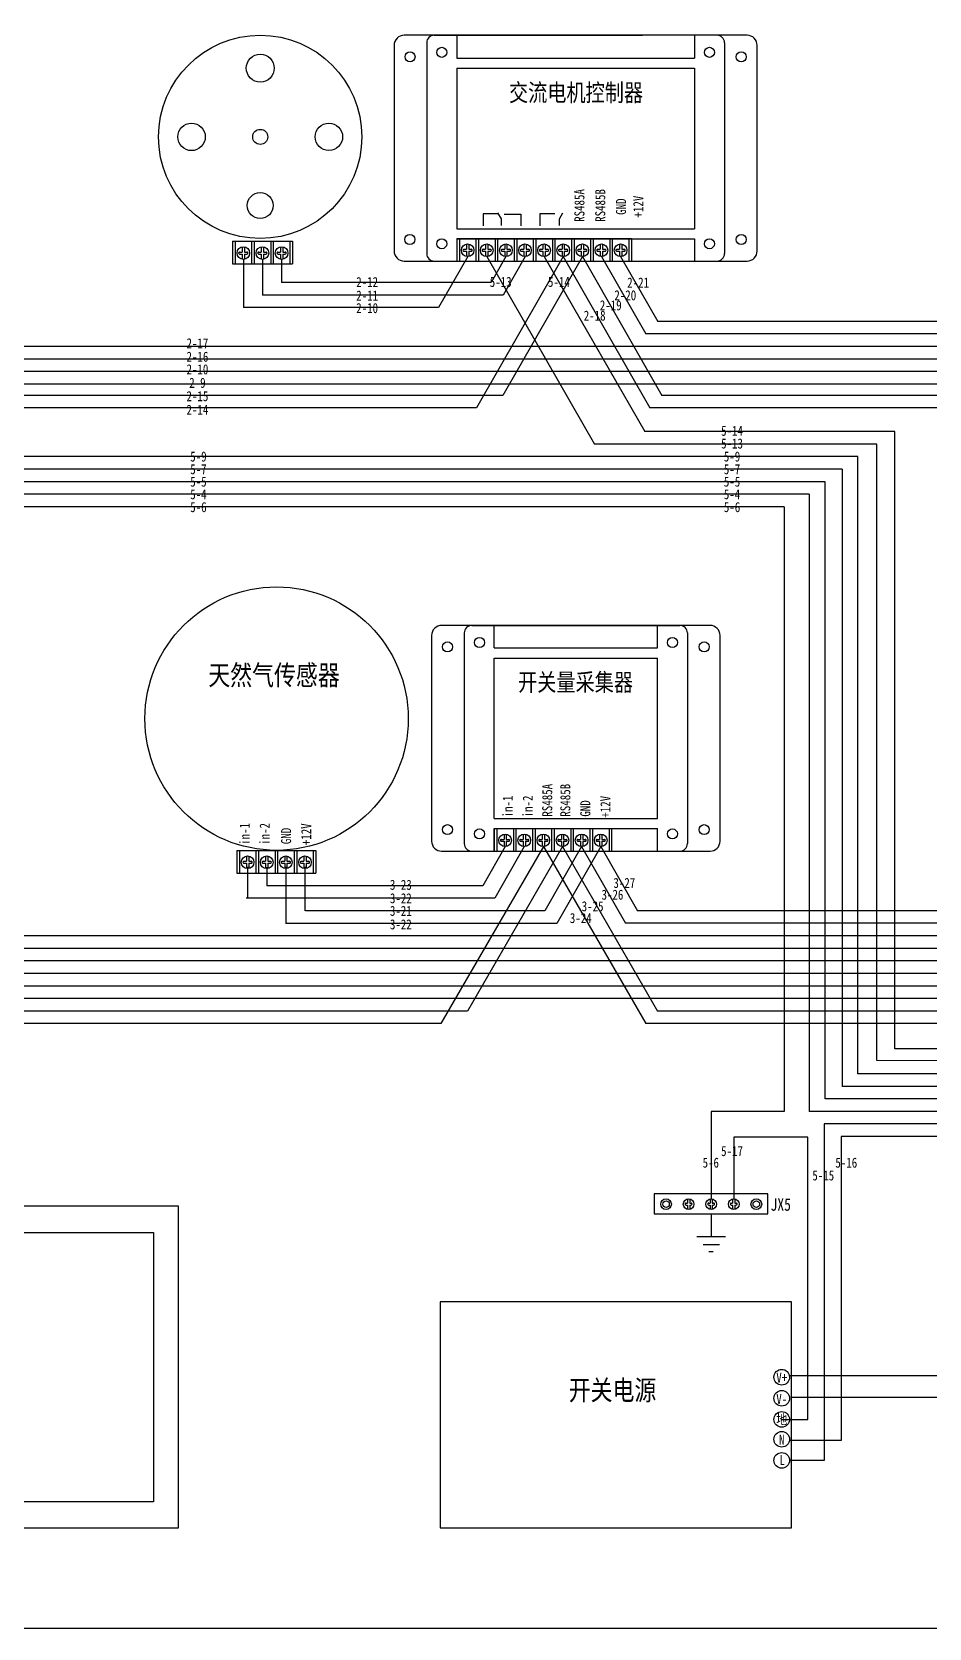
# Model space of a CAD drawing. Extents: x 1266371 to 2543862, y 307832 to 617203.
# Drawn here: x 1272489 to 1272847, y 308114 to 308750 of the extents above; entities that cross this region are included whole.
import ezdxf
from ezdxf.enums import TextEntityAlignment as Align

# ---------------------------------------------------------------- set-up
doc = ezdxf.new("R2010")
doc.units = 0
doc.header["$LTSCALE"] = 1000
doc.header["$MEASUREMENT"] = 0
doc.layers.get('0').update_dxf_attribs({"linetype": 'CONTINUOUS'})
doc.styles.add('-宋体', font='', dxfattribs={"width": 0.8})
doc.styles.get('-宋体').set_extended_font_data('SimSun')

msp = doc.modelspace()

# ---------------------------------------------------------------- linework, layer by layer
for p, q in [((1272646.43, 308746.11), (1272646.43, 308693.63)), ((1272649.43, 308749.11), (1272732.43, 308749.11)), ((1272658.43, 308749.11), (1272658.43, 308739.96)), ((1272753.14, 308749.12), (1272753.14, 308739.96)), ((1272765.14, 308746.11), (1272765.14, 308687.1)), ((1272658.43, 308739.96), (1272753.14, 308739.96)), ((1272658.43, 308735.96), (1272658.43, 308671.96)), ((1272658.43, 308735.96), (1272753.14, 308735.96)), ((1272753.14, 308735.96), (1272753.14, 308671.96)), ((1272646.43, 308721.13), (1272646.43, 308662.11)), ((1272765.14, 308720.71), (1272765.14, 308662.11)), ((1272674.82, 308677.88), (1272668.96, 308677.88)), ((1272668.96, 308677.88), (1272668.96, 308673.2)), ((1272676.29, 308675.96), (1272674.77, 308678.34)), ((1272676.29, 308673.24), (1272676.29, 308675.96)), ((1272677.35, 308677.84), (1272683.94, 308677.84)), ((1272683.94, 308677.84), (1272683.94, 308673.2)), ((1272697.44, 308677.88), (1272691.58, 308677.88)), ((1272691.58, 308677.88), (1272691.58, 308673.2)), ((1272699.29, 308675.96), (1272700.74, 308678.34)), ((1272699.29, 308673.24), (1272699.29, 308675.96)), ((1272658.43, 308671.96), (1272753.14, 308671.96)), ((1272569.01, 308666.98), (1272592.87, 308666.98)), ((1272569.01, 308666.98), (1272569.01, 308657.98)), ((1272570.01, 308666.98), (1272570.01, 308657.98)), ((1272572.87, 308664.77), (1272572.87, 308662.69)), ((1272573.77, 308664.77), (1272573.77, 308662.69)), ((1272576.63, 308666.98), (1272576.63, 308657.98)), ((1272577.63, 308666.98), (1272577.63, 308657.98)), ((1272580.49, 308664.77), (1272580.49, 308662.69)), ((1272581.39, 308664.77), (1272581.39, 308662.69)), ((1272584.25, 308666.98), (1272584.25, 308657.98)), ((1272585.25, 308666.98), (1272585.25, 308657.98)), ((1272588.11, 308664.77), (1272588.11, 308662.69)), ((1272589.01, 308664.77), (1272589.01, 308662.69)), ((1272591.87, 308666.98), (1272591.87, 308657.98)), ((1272592.87, 308666.98), (1272592.87, 308657.98)), ((1272658.43, 308668.09), (1272658.43, 308659.24)), ((1272658.43, 308668.09), (1272728.01, 308668.09)), ((1272658.43, 308668.09), (1272658.43, 308659.09)), ((1272658.43, 308667.96), (1272753.14, 308667.96)), ((1272659.43, 308668.09), (1272659.43, 308659.09)), ((1272661.27, 308663.81), (1272662.29, 308663.81)), ((1272661.27, 308663.03), (1272662.29, 308663.03)), ((1272662.29, 308665.88), (1272662.29, 308663.81)), ((1272662.29, 308663.03), (1272662.29, 308660.94)), ((1272663.18, 308665.88), (1272663.18, 308663.81)), ((1272663.18, 308663.81), (1272664.2, 308663.81)), ((1272663.18, 308663.03), (1272663.18, 308660.93)), ((1272663.18, 308663.03), (1272664.21, 308663.03)), ((1272666.05, 308668.09), (1272666.05, 308659.09)), ((1272667.05, 308668.09), (1272667.05, 308659.09)), ((1272668.89, 308663.81), (1272669.91, 308663.81)), ((1272668.89, 308663.03), (1272669.91, 308663.03)), ((1272669.91, 308665.88), (1272669.91, 308663.81)), ((1272669.91, 308663.03), (1272669.91, 308660.94)), ((1272670.8, 308665.88), (1272670.8, 308663.81)), ((1272670.8, 308663.81), (1272671.82, 308663.81)), ((1272670.8, 308663.03), (1272670.8, 308660.93)), ((1272670.8, 308663.03), (1272671.83, 308663.03)), ((1272673.67, 308668.09), (1272673.67, 308659.09)), ((1272674.67, 308668.09), (1272674.67, 308659.09)), ((1272676.51, 308663.81), (1272677.53, 308663.81)), ((1272676.51, 308663.03), (1272677.53, 308663.03)), ((1272677.53, 308665.88), (1272677.53, 308663.81)), ((1272677.53, 308663.03), (1272677.53, 308660.94)), ((1272678.42, 308665.88), (1272678.42, 308663.81)), ((1272678.42, 308663.81), (1272679.44, 308663.81)), ((1272678.42, 308663.03), (1272678.42, 308660.93)), ((1272678.42, 308663.03), (1272679.45, 308663.03)), ((1272681.29, 308668.09), (1272681.29, 308659.09)), ((1272682.29, 308668.09), (1272682.29, 308659.09)), ((1272684.13, 308663.81), (1272685.15, 308663.81)), ((1272684.13, 308663.03), (1272685.15, 308663.03)), ((1272685.15, 308665.88), (1272685.15, 308663.81)), ((1272685.15, 308663.03), (1272685.15, 308660.94)), ((1272686.04, 308665.88), (1272686.04, 308663.81)), ((1272686.04, 308663.81), (1272687.06, 308663.81)), ((1272686.04, 308663.03), (1272686.04, 308660.93)), ((1272686.04, 308663.03), (1272687.07, 308663.03)), ((1272688.91, 308668.09), (1272688.91, 308659.09)), ((1272689.91, 308668.09), (1272689.91, 308659.09)), ((1272691.75, 308663.81), (1272692.77, 308663.81)), ((1272691.75, 308663.03), (1272692.77, 308663.03)), ((1272692.77, 308665.88), (1272692.77, 308663.81)), ((1272692.77, 308663.03), (1272692.77, 308660.94)), ((1272693.66, 308665.88), (1272693.66, 308663.81)), ((1272693.66, 308663.81), (1272694.68, 308663.81)), ((1272693.66, 308663.03), (1272693.66, 308660.93)), ((1272693.66, 308663.03), (1272694.69, 308663.03)), ((1272696.53, 308668.09), (1272696.53, 308659.09)), ((1272697.53, 308668.09), (1272697.53, 308659.09)), ((1272699.37, 308663.81), (1272700.39, 308663.81)), ((1272699.37, 308663.03), (1272700.39, 308663.03)), ((1272700.39, 308665.88), (1272700.39, 308663.81)), ((1272700.39, 308663.03), (1272700.39, 308660.94)), ((1272701.28, 308665.88), (1272701.28, 308663.81)), ((1272701.28, 308663.81), (1272702.3, 308663.81)), ((1272701.28, 308663.03), (1272701.28, 308660.93)), ((1272701.28, 308663.03), (1272702.31, 308663.03)), ((1272704.15, 308668.09), (1272704.15, 308659.09)), ((1272705.15, 308668.09), (1272705.15, 308659.09)), ((1272706.99, 308663.81), (1272708.01, 308663.81)), ((1272706.99, 308663.03), (1272708.01, 308663.03)), ((1272708.01, 308665.88), (1272708.01, 308663.81)), ((1272708.01, 308663.03), (1272708.01, 308660.94)), ((1272708.9, 308665.88), (1272708.9, 308663.81)), ((1272708.9, 308663.81), (1272709.92, 308663.81)), ((1272708.9, 308663.03), (1272708.9, 308660.93)), ((1272708.9, 308663.03), (1272709.93, 308663.03)), ((1272711.77, 308668.09), (1272711.77, 308659.09)), ((1272712.77, 308668.09), (1272712.77, 308659.09)), ((1272714.61, 308663.81), (1272715.63, 308663.81)), ((1272714.61, 308663.03), (1272715.63, 308663.03)), ((1272715.63, 308665.88), (1272715.63, 308663.81)), ((1272715.63, 308663.03), (1272715.63, 308660.94)), ((1272716.52, 308665.88), (1272716.52, 308663.81)), ((1272716.52, 308663.81), (1272717.54, 308663.81)), ((1272716.52, 308663.03), (1272716.52, 308660.93)), ((1272716.52, 308663.03), (1272717.55, 308663.03)), ((1272719.39, 308668.09), (1272719.39, 308659.09)), ((1272720.39, 308668.09), (1272720.39, 308659.09)), ((1272722.23, 308663.81), (1272723.25, 308663.81)), ((1272722.23, 308663.03), (1272723.25, 308663.03)), ((1272723.25, 308665.88), (1272723.25, 308663.81)), ((1272723.25, 308663.03), (1272723.25, 308660.94)), ((1272724.14, 308665.88), (1272724.14, 308663.81)), ((1272724.14, 308663.81), (1272725.16, 308663.81)), ((1272724.14, 308663.03), (1272724.14, 308660.93)), ((1272724.14, 308663.03), (1272725.17, 308663.03)), ((1272727.01, 308668.09), (1272727.01, 308659.09)), ((1272728.01, 308668.09), (1272728.01, 308659.09)), ((1272753.14, 308667.96), (1272753.14, 308659.11)), ((1272569.01, 308657.98), (1272592.87, 308657.98)), ((1272571.85, 308662.69), (1272572.87, 308662.69)), ((1272571.85, 308661.92), (1272572.87, 308661.92)), ((1272572.87, 308661.92), (1272572.87, 308659.82)), ((1272573.37, 308659.78), (1272573.37, 308640.54)), ((1272573.77, 308662.69), (1272574.78, 308662.69)), ((1272573.77, 308661.92), (1272573.77, 308659.82)), ((1272573.77, 308661.92), (1272574.8, 308661.92)), ((1272579.47, 308662.69), (1272580.49, 308662.69)), ((1272579.47, 308661.92), (1272580.49, 308661.92)), ((1272580.49, 308661.92), (1272580.49, 308659.82)), ((1272580.97, 308659.78), (1272580.97, 308645.54)), ((1272581.39, 308662.69), (1272582.4, 308662.69)), ((1272581.39, 308661.92), (1272581.39, 308659.82)), ((1272581.39, 308661.92), (1272582.42, 308661.92)), ((1272587.09, 308662.69), (1272588.11, 308662.69)), ((1272587.09, 308661.92), (1272588.11, 308661.92)), ((1272588.11, 308661.92), (1272588.11, 308659.82)), ((1272588.55, 308659.78), (1272588.55, 308650.54)), ((1272589.01, 308662.69), (1272590.02, 308662.69)), ((1272589.01, 308661.92), (1272589.01, 308659.82)), ((1272589.01, 308661.92), (1272590.04, 308661.92)), ((1272662.77, 308660.89), (1272651.12, 308640.54)), ((1272658.43, 308659.09), (1272728.01, 308659.09)), ((1272670.37, 308660.89), (1272713.35, 308586.15)), ((1272678.01, 308660.89), (1272672.08, 308650.54)), ((1272685.63, 308660.89), (1272676.85, 308645.54)), ((1272693.24, 308660.89), (1272733.35, 308591.15)), ((1272672.08, 308650.54), (1272588.55, 308650.54)), ((1272676.85, 308645.54), (1272580.97, 308645.54)), ((1272651.12, 308640.54), (1272573.37, 308640.54)), ((1272833.07, 308591.15), (1272733.35, 308591.15)), ((1272833.07, 308345.08), (1272833.07, 308591.15)), ((1272818.31, 308581.15), (1272275.02, 308581.15)), ((1272825.79, 308586.15), (1272713.35, 308586.15)), ((1272818.31, 308335.08), (1272818.31, 308581.15)), ((1272825.79, 308340.38), (1272825.79, 308586.15)), ((1272811.99, 308576.15), (1272190.18, 308576.15)), ((1272811.99, 308576.15), (1272811.99, 308330.08)), ((1272805.23, 308571.15), (1271862.12, 308571.15)), ((1272805.23, 308325.08), (1272805.23, 308571.15)), ((1272798.94, 308566.15), (1271854.47, 308566.15)), ((1272788.94, 308561.15), (1272182.58, 308561.15)), ((1272788.94, 308561.15), (1272788.94, 308320.08)), ((1272798.94, 308566.15), (1272798.94, 308320.08)), ((1272661.37, 308510.84), (1272661.37, 308458.36)), ((1272664.37, 308513.84), (1272747.37, 308513.84)), ((1272673.37, 308504.84), (1272673.37, 308513.83)), ((1272738.37, 308504.84), (1272738.37, 308513.84)), ((1272750.37, 308510.84), (1272750.37, 308451.83)), ((1272673.37, 308504.84), (1272738.37, 308504.84)), ((1272673.37, 308436.84), (1272673.37, 308500.84)), ((1272673.37, 308500.84), (1272738.37, 308500.84)), ((1272738.37, 308436.84), (1272738.37, 308500.84)), ((1272661.37, 308485.86), (1272661.37, 308426.84)), ((1272750.37, 308485.44), (1272750.37, 308426.84)), ((1272673.37, 308436.84), (1272738.37, 308436.84)), ((1272673.37, 308423.83), (1272673.37, 308432.84)), ((1272673.37, 308432.84), (1272738.37, 308432.84)), ((1272673.37, 308432.84), (1272720.09, 308432.84)), ((1272673.37, 308432.84), (1272673.37, 308423.84)), ((1272673.37, 308432.84), (1272720.09, 308432.84)), ((1272673.37, 308432.84), (1272673.37, 308423.84)), ((1272674.37, 308432.84), (1272674.37, 308423.84)), ((1272674.37, 308432.84), (1272674.37, 308423.84)), ((1272676.21, 308428.55), (1272677.23, 308428.55)), ((1272676.21, 308428.55), (1272677.23, 308428.55)), ((1272676.21, 308427.78), (1272677.23, 308427.78)), ((1272676.21, 308427.78), (1272677.23, 308427.78)), ((1272677.23, 308430.63), (1272677.23, 308428.55)), ((1272677.23, 308430.63), (1272677.23, 308428.55)), ((1272677.23, 308427.78), (1272677.23, 308425.68)), ((1272677.23, 308427.78), (1272677.23, 308425.68)), ((1272678.13, 308430.63), (1272678.13, 308428.55)), ((1272678.13, 308430.63), (1272678.13, 308428.55)), ((1272678.13, 308428.55), (1272679.14, 308428.55)), ((1272678.13, 308428.55), (1272679.14, 308428.55)), ((1272678.13, 308427.78), (1272678.13, 308425.68)), ((1272678.13, 308427.78), (1272679.16, 308427.78)), ((1272678.13, 308427.78), (1272678.13, 308425.68)), ((1272678.13, 308427.78), (1272679.16, 308427.78)), ((1272680.99, 308432.84), (1272680.99, 308423.84)), ((1272680.99, 308432.84), (1272680.99, 308423.84)), ((1272681.99, 308432.84), (1272681.99, 308423.84)), ((1272681.99, 308432.84), (1272681.99, 308423.84)), ((1272683.83, 308428.55), (1272684.85, 308428.55)), ((1272683.83, 308428.55), (1272684.85, 308428.55)), ((1272683.83, 308427.78), (1272684.85, 308427.78)), ((1272683.83, 308427.78), (1272684.85, 308427.78)), ((1272684.85, 308430.63), (1272684.85, 308428.55)), ((1272684.85, 308430.63), (1272684.85, 308428.55)), ((1272684.85, 308427.78), (1272684.85, 308425.68)), ((1272684.85, 308427.78), (1272684.85, 308425.68)), ((1272685.75, 308430.63), (1272685.75, 308428.55)), ((1272685.75, 308430.63), (1272685.75, 308428.55)), ((1272685.75, 308428.55), (1272686.76, 308428.55)), ((1272685.75, 308428.55), (1272686.76, 308428.55)), ((1272685.75, 308427.78), (1272685.75, 308425.68)), ((1272685.75, 308427.78), (1272686.78, 308427.78)), ((1272685.75, 308427.78), (1272685.75, 308425.68)), ((1272685.75, 308427.78), (1272686.78, 308427.78)), ((1272688.61, 308432.84), (1272688.61, 308423.84)), ((1272688.61, 308432.84), (1272688.61, 308423.84)), ((1272689.61, 308432.84), (1272689.61, 308423.84)), ((1272689.61, 308432.84), (1272689.61, 308423.84)), ((1272691.45, 308428.55), (1272692.47, 308428.55)), ((1272691.45, 308428.55), (1272692.47, 308428.55)), ((1272691.45, 308427.78), (1272692.47, 308427.78)), ((1272691.45, 308427.78), (1272692.47, 308427.78)), ((1272692.47, 308430.63), (1272692.47, 308428.55)), ((1272692.47, 308430.63), (1272692.47, 308428.55)), ((1272692.47, 308427.78), (1272692.47, 308425.68)), ((1272692.47, 308427.78), (1272692.47, 308425.68)), ((1272693.37, 308430.63), (1272693.37, 308428.55)), ((1272693.37, 308430.63), (1272693.37, 308428.55)), ((1272693.37, 308428.55), (1272694.38, 308428.55)), ((1272693.37, 308428.55), (1272694.38, 308428.55)), ((1272693.37, 308427.78), (1272693.37, 308425.68)), ((1272693.37, 308427.78), (1272694.4, 308427.78)), ((1272693.37, 308427.78), (1272693.37, 308425.68)), ((1272693.37, 308427.78), (1272694.4, 308427.78)), ((1272696.23, 308432.84), (1272696.23, 308423.84)), ((1272696.23, 308432.84), (1272696.23, 308423.84)), ((1272697.23, 308432.84), (1272697.23, 308423.84)), ((1272697.23, 308432.84), (1272697.23, 308423.84)), ((1272699.07, 308428.55), (1272700.09, 308428.55)), ((1272699.07, 308428.55), (1272700.09, 308428.55)), ((1272699.07, 308427.78), (1272700.09, 308427.78)), ((1272699.07, 308427.78), (1272700.09, 308427.78)), ((1272700.09, 308430.63), (1272700.09, 308428.55)), ((1272700.09, 308430.63), (1272700.09, 308428.55)), ((1272700.09, 308427.78), (1272700.09, 308425.68)), ((1272700.09, 308427.78), (1272700.09, 308425.68)), ((1272700.99, 308430.63), (1272700.99, 308428.55)), ((1272700.99, 308430.63), (1272700.99, 308428.55)), ((1272700.99, 308428.55), (1272702, 308428.55)), ((1272700.99, 308428.55), (1272702, 308428.55)), ((1272700.99, 308427.78), (1272700.99, 308425.68)), ((1272700.99, 308427.78), (1272702.02, 308427.78)), ((1272700.99, 308427.78), (1272700.99, 308425.68)), ((1272700.99, 308427.78), (1272702.02, 308427.78)), ((1272703.85, 308432.84), (1272703.85, 308423.84)), ((1272703.85, 308432.84), (1272703.85, 308423.84)), ((1272704.85, 308432.84), (1272704.85, 308423.84)), ((1272704.85, 308432.84), (1272704.85, 308423.84)), ((1272706.69, 308428.55), (1272707.71, 308428.55)), ((1272706.69, 308428.55), (1272707.71, 308428.55)), ((1272706.69, 308427.78), (1272707.71, 308427.78)), ((1272706.69, 308427.78), (1272707.71, 308427.78)), ((1272707.71, 308430.63), (1272707.71, 308428.55)), ((1272707.71, 308430.63), (1272707.71, 308428.55)), ((1272707.71, 308427.78), (1272707.71, 308425.68)), ((1272707.71, 308427.78), (1272707.71, 308425.68)), ((1272708.61, 308430.63), (1272708.61, 308428.55)), ((1272708.61, 308430.63), (1272708.61, 308428.55)), ((1272708.61, 308428.55), (1272709.62, 308428.55)), ((1272708.61, 308428.55), (1272709.62, 308428.55)), ((1272708.61, 308427.78), (1272708.61, 308425.68)), ((1272708.61, 308427.78), (1272709.64, 308427.78)), ((1272708.61, 308427.78), (1272708.61, 308425.68)), ((1272708.61, 308427.78), (1272709.64, 308427.78)), ((1272711.47, 308432.84), (1272711.47, 308423.84)), ((1272711.47, 308432.84), (1272711.47, 308423.84)), ((1272712.47, 308432.84), (1272712.47, 308423.84)), ((1272712.47, 308432.84), (1272712.47, 308423.84)), ((1272714.31, 308428.55), (1272715.33, 308428.55)), ((1272714.31, 308428.55), (1272715.33, 308428.55)), ((1272714.31, 308427.78), (1272715.33, 308427.78)), ((1272714.31, 308427.78), (1272715.33, 308427.78)), ((1272715.33, 308430.63), (1272715.33, 308428.55)), ((1272715.33, 308430.63), (1272715.33, 308428.55)), ((1272715.33, 308427.78), (1272715.33, 308425.68)), ((1272715.33, 308427.78), (1272715.33, 308425.68)), ((1272716.23, 308430.63), (1272716.23, 308428.55)), ((1272716.23, 308430.63), (1272716.23, 308428.55)), ((1272716.23, 308428.55), (1272717.24, 308428.55)), ((1272716.23, 308428.55), (1272717.24, 308428.55)), ((1272716.23, 308427.78), (1272716.23, 308425.68)), ((1272716.23, 308427.78), (1272717.26, 308427.78)), ((1272716.23, 308427.78), (1272716.23, 308425.68)), ((1272716.23, 308427.78), (1272717.26, 308427.78)), ((1272719.09, 308432.84), (1272719.09, 308423.84)), ((1272719.09, 308432.84), (1272719.09, 308423.84)), ((1272720.09, 308432.84), (1272720.09, 308423.84)), ((1272720.09, 308432.84), (1272720.09, 308423.84)), ((1272738.37, 308423.83), (1272738.37, 308432.84)), ((1272570.73, 308424.1), (1272602.21, 308424.1)), ((1272570.73, 308424.1), (1272570.73, 308415.1)), ((1272571.73, 308424.1), (1272571.73, 308415.1)), ((1272574.58, 308421.89), (1272574.58, 308419.81)), ((1272575.48, 308421.89), (1272575.48, 308419.81)), ((1272578.35, 308424.1), (1272578.35, 308415.1)), ((1272579.35, 308424.1), (1272579.35, 308415.1)), ((1272582.2, 308421.89), (1272582.2, 308419.81)), ((1272583.1, 308421.89), (1272583.1, 308419.81)), ((1272585.97, 308424.1), (1272585.97, 308415.1)), ((1272586.97, 308424.1), (1272586.97, 308415.1)), ((1272589.82, 308421.89), (1272589.82, 308419.81)), ((1272590.72, 308421.89), (1272590.72, 308419.81)), ((1272593.59, 308424.1), (1272593.59, 308415.1)), ((1272594.59, 308424.1), (1272594.59, 308415.1)), ((1272597.44, 308421.89), (1272597.44, 308419.81)), ((1272598.34, 308421.89), (1272598.34, 308419.81)), ((1272601.21, 308424.1), (1272601.21, 308415.1)), ((1272602.21, 308424.1), (1272602.21, 308415.1)), ((1272664.37, 308423.84), (1272747.37, 308423.84)), ((1272673.37, 308423.84), (1272720.09, 308423.84)), ((1272673.37, 308423.84), (1272720.09, 308423.84)), ((1272570.73, 308415.1), (1272602.21, 308415.1)), ((1272573.56, 308419.81), (1272574.58, 308419.81)), ((1272573.56, 308419.04), (1272574.58, 308419.04)), ((1272574.58, 308419.04), (1272574.58, 308416.94)), ((1272575.48, 308419.81), (1272576.49, 308419.81)), ((1272575.48, 308419.04), (1272575.48, 308416.94)), ((1272575.48, 308419.04), (1272576.51, 308419.04)), ((1272581.18, 308419.81), (1272582.2, 308419.81)), ((1272581.18, 308419.04), (1272582.2, 308419.04)), ((1272582.2, 308419.04), (1272582.2, 308416.94)), ((1272583.1, 308419.81), (1272584.11, 308419.81)), ((1272583.1, 308419.04), (1272583.1, 308416.94)), ((1272583.1, 308419.04), (1272584.13, 308419.04)), ((1272588.8, 308419.81), (1272589.82, 308419.81)), ((1272588.8, 308419.04), (1272589.82, 308419.04)), ((1272589.82, 308419.04), (1272589.82, 308416.94)), ((1272590.72, 308419.81), (1272591.73, 308419.81)), ((1272590.72, 308419.04), (1272590.72, 308416.94)), ((1272590.72, 308419.04), (1272591.75, 308419.04)), ((1272596.42, 308419.81), (1272597.44, 308419.81)), ((1272596.42, 308419.04), (1272597.44, 308419.04)), ((1272597.44, 308419.04), (1272597.44, 308416.94)), ((1272598.34, 308419.81), (1272599.35, 308419.81)), ((1272598.34, 308419.04), (1272598.34, 308416.94)), ((1272598.34, 308419.04), (1272599.37, 308419.04)), ((1272957.74, 308345.08), (1272833.07, 308345.08)), ((1272948.63, 308340.08), (1272825.79, 308340.38)), ((1272939.21, 308335.08), (1272818.31, 308335.08)), ((1272929.74, 308330.08), (1272811.99, 308330.08)), ((1272788.94, 308320.08), (1272759.85, 308320.08)), ((1272759.85, 308320.08), (1272759.85, 308285.28)), ((1272911.08, 308320.08), (1272798.94, 308320.08)), ((1272920.11, 308325.08), (1272805.23, 308325.08)), ((1272804.92, 308315.08), (1272804.92, 308180.93)), ((1272901.06, 308315.08), (1272804.92, 308315.08)), ((1272798.35, 308309.86), (1272768.83, 308309.86)), ((1272768.83, 308309.86), (1272768.83, 308285.29)), ((1272798.35, 308197.29), (1272798.35, 308309.86)), ((1272811.68, 308310.08), (1272811.68, 308188.87)), ((1272891.68, 308310.08), (1272811.68, 308310.08)), ((1272749.85, 308283.52), (1272750.37, 308283.52)), ((1272749.85, 308282.74), (1272750.37, 308282.74)), ((1272750.37, 308285.21), (1272750.37, 308283.52)), ((1272750.37, 308282.74), (1272750.37, 308281.04)), ((1272751.26, 308285.21), (1272751.26, 308283.52)), ((1272751.26, 308283.52), (1272751.78, 308283.52)), ((1272751.26, 308282.74), (1272751.26, 308281.03)), ((1272751.26, 308282.74), (1272751.79, 308282.74)), ((1272758.85, 308283.52), (1272759.37, 308283.52)), ((1272758.85, 308282.74), (1272759.37, 308282.74)), ((1272759.37, 308285.21), (1272759.37, 308283.52)), ((1272759.37, 308282.74), (1272759.37, 308281.04)), ((1272760.26, 308285.21), (1272760.26, 308283.52)), ((1272760.26, 308283.52), (1272760.78, 308283.52)), ((1272760.26, 308282.74), (1272760.26, 308281.03)), ((1272760.26, 308282.74), (1272760.79, 308282.74)), ((1272767.85, 308283.52), (1272768.37, 308283.52)), ((1272767.85, 308282.74), (1272768.37, 308282.74)), ((1272768.37, 308285.21), (1272768.37, 308283.52)), ((1272768.37, 308282.74), (1272768.37, 308281.04)), ((1272769.26, 308285.21), (1272769.26, 308283.52)), ((1272769.26, 308283.52), (1272769.78, 308283.52)), ((1272769.26, 308282.74), (1272769.26, 308281.03)), ((1272769.26, 308282.74), (1272769.79, 308282.74)), ((1272759.84, 308279.29), (1272759.84, 308270.07)), ((1272765.55, 308270.07), (1272754.15, 308270.07)), ((1272763.08, 308266.95), (1272756.62, 308266.95)), ((1272760.67, 308264.12), (1272758.9, 308264.12)), ((1272790.75, 308214.75), (1273140.09, 308214.75)), ((1272792.09, 308206.19), (1273130.67, 308206.19)), ((1272787.95, 308197.29), (1272798.35, 308197.29)), ((1272811.68, 308188.87), (1272791.08, 308188.87)), ((1272804.92, 308180.93), (1272791.14, 308180.93))]:
    msp.add_line(p, q)
at = {"color": 1}
for p, q in [((1272700.86, 308660.89), (1272666.32, 308600.54)), ((1272708.46, 308660.89), (1272676.77, 308605.54)), ((1272700.86, 308660.89), (1272735.4, 308600.54)), ((1272708.46, 308660.89), (1272740.14, 308605.54)), ((1272716.08, 308660.89), (1272733.74, 308630.04)), ((1272723.7, 308660.89), (1272738.5, 308635.03)), ((1273101.86, 308635.02), (1272738.5, 308635.03)), ((1273082.99, 308625.04), (1272439.69, 308625.04)), ((1273092.39, 308630.04), (1272733.74, 308630.04)), ((1273073.49, 308620.04), (1272434.92, 308620.04)), ((1273063.88, 308615.04), (1272040.01, 308615.04)), ((1273054.49, 308610.04), (1272035.29, 308610.04)), ((1272666.32, 308600.54), (1272430.87, 308600.54)), ((1272676.77, 308605.54), (1272435.62, 308605.54)), ((1272979.7, 308600.54), (1272735.4, 308600.54)), ((1272990.16, 308605.54), (1272740.14, 308605.54)), ((1272692.93, 308425.64), (1272652.11, 308355.07)), ((1272700.55, 308425.64), (1272662.62, 308360.07)), ((1272677.7, 308425.64), (1272668.78, 308410.05)), ((1272685.31, 308425.64), (1272673.52, 308405.06)), ((1272692.94, 308425.64), (1272733.77, 308355.07)), ((1272708.17, 308425.64), (1272693.53, 308400.05)), ((1272715.79, 308425.64), (1272698.28, 308395.06)), ((1272700.54, 308425.64), (1272738.47, 308360.07)), ((1272708.17, 308425.64), (1272725.66, 308395.07)), ((1272715.79, 308425.64), (1272730.43, 308400.07)), ((1272575.03, 308417.56), (1272575.03, 308405.06)), ((1272582.66, 308417.51), (1272582.66, 308410.06)), ((1272590.29, 308417.63), (1272590.29, 308395.06)), ((1272597.89, 308417.6), (1272597.89, 308400.06)), ((1272668.78, 308410.05), (1272582.66, 308410.06)), ((1272673.52, 308405.06), (1272574.51, 308405.06)), ((1272693.53, 308400.05), (1272598.13, 308400.06)), ((1273102.09, 308400.05), (1272730.43, 308400.07)), ((1273082.97, 308390.07), (1272394.23, 308390.07)), ((1272698.28, 308395.06), (1272590.29, 308395.06)), ((1273092.52, 308395.07), (1272725.66, 308395.07)), ((1273073.55, 308385.07), (1272389.47, 308385.07)), ((1273064.03, 308380.07), (1272131.96, 308380.07)), ((1273054.61, 308375.07), (1272127.1, 308375.07)), ((1273035.54, 308365.07), (1272004.2, 308365.07)), ((1273044.96, 308370.07), (1272008.91, 308370.07)), ((1272662.62, 308360.07), (1272396.57, 308360.07)), ((1272983.96, 308360.07), (1272738.47, 308360.07)), ((1272652.11, 308355.07), (1272391.83, 308355.07)), ((1272973.47, 308355.07), (1272733.77, 308355.07))]:
    msp.add_line(p, q, dxfattribs=at)
for points in [[(1271705.16, 308114.1), (1273205.16, 308114.1), (1273205.16, 309034.1), (1271705.16, 309034.1)], [(1272356.08, 308154.1), (1272547.54, 308154.1), (1272547.54, 308282.37), (1272356.08, 308282.37)], [(1272737.13, 308279.31), (1272782.39, 308279.31), (1272782.39, 308287.28), (1272737.13, 308287.28)], [(1272651.84, 308154.12), (1272791.84, 308154.12), (1272791.84, 308244.12), (1272651.84, 308244.12)]]:
    msp.add_lwpolyline(points, close=True)
for points in [[(1272769.66, 308749.11), (1272637.43, 308749.11, 0.414214), (1272633.43, 308745.11), (1272633.43, 308663.11, 0.414214), (1272637.43, 308659.11), (1272762.01, 308659.11)], [(1272759.76, 308659.11), (1272774.14, 308659.11, 0.414214), (1272778.14, 308663.11), (1272778.14, 308745.11, 0.414214), (1272774.14, 308749.11), (1272769.49, 308749.11)]]:
    msp.add_lwpolyline(points, format="xyb")
msp.add_lwpolyline([(1272652.37, 308423.83), (1272759.37, 308423.83, 0.414214), (1272763.37, 308427.83), (1272763.37, 308509.83, 0.414214), (1272759.37, 308513.83), (1272652.37, 308513.83, 0.414214), (1272648.37, 308509.83), (1272648.37, 308427.83, 0.414214)], format="xyb", close=True)
msp.add_lwpolyline([(1272367.05, 308271.8), (1272537.57, 308271.8), (1272537.57, 308164.39), (1272367.05, 308164.39)], close=True, dxfattribs=at)
at = {"color": 7}
for centre, radius in [((1272580.05, 308708.62), 40.51), ((1272580.05, 308736.01), 5.56), ((1272552.67, 308708.62), 5.49), ((1272607.44, 308708.62), 5.47), ((1272580.05, 308681.24), 5.16)]:
    msp.add_circle(centre, radius, dxfattribs=at)
for centre, radius in [((1272639.77, 308740.54), 2), ((1272652.41, 308742.32), 2), ((1272759.11, 308742.32), 2), ((1272771.81, 308740.54), 2), ((1272639.7, 308667.69), 2), ((1272771.81, 308667.69), 2), ((1272573.32, 308662.3), 2.51), ((1272580.94, 308662.3), 2.51), ((1272588.56, 308662.3), 2.51), ((1272652.41, 308666), 2), ((1272662.74, 308663.41), 2.51), ((1272670.36, 308663.41), 2.51), ((1272677.98, 308663.41), 2.51), ((1272685.6, 308663.41), 2.51), ((1272693.22, 308663.41), 2.51), ((1272700.84, 308663.41), 2.51), ((1272708.46, 308663.41), 2.51), ((1272716.08, 308663.41), 2.51), ((1272723.7, 308663.41), 2.51), ((1272759.11, 308666), 2), ((1272586.57, 308476.67), 52.5), ((1272654.72, 308505.27), 2), ((1272667.47, 308507.05), 2), ((1272744.37, 308507.05), 2), ((1272757.04, 308505.27), 2), ((1272654.72, 308432.42), 2), ((1272757.04, 308432.42), 2), ((1272667.47, 308430.73), 2), ((1272677.68, 308428.16), 2.51), ((1272677.68, 308428.16), 2.51), ((1272685.3, 308428.16), 2.51), ((1272685.3, 308428.16), 2.51), ((1272692.92, 308428.16), 2.51), ((1272692.92, 308428.16), 2.51), ((1272700.54, 308428.16), 2.51), ((1272700.54, 308428.16), 2.51), ((1272708.16, 308428.16), 2.51), ((1272708.16, 308428.16), 2.51), ((1272715.78, 308428.16), 2.51), ((1272715.78, 308428.16), 2.51), ((1272744.37, 308430.73), 2), ((1272575.03, 308419.42), 2.51), ((1272582.65, 308419.42), 2.51), ((1272590.27, 308419.42), 2.51), ((1272597.89, 308419.42), 2.51), ((1272741.82, 308283.12), 2.13), ((1272741.82, 308283.12), 1.3), ((1272750.82, 308283.12), 2.13), ((1272759.82, 308283.12), 2.13), ((1272768.82, 308283.12), 2.13), ((1272777.82, 308283.12), 2.13), ((1272777.82, 308283.12), 1.3), ((1272787.95, 308214.12), 3.12), ((1272787.95, 308205.7), 3.12), ((1272787.95, 308197.29), 3.12), ((1272787.95, 308189.35), 3.12), ((1272787.95, 308180.96), 3.12)]:
    msp.add_circle(centre, radius)
at = {"color": 1}
msp.add_circle((1272580.05, 308708.62), 3, dxfattribs=at)
for centre, radius, start, end in [((1272649.43, 308746.11), 3, 90, 180), ((1272762.14, 308746.11), 3, 0, 90), ((1272661.25, 308663.42), 0.388, 88.02656, 271.77366), ((1272664.21, 308663.42), 0.388, 268.22634, 91.97344), ((1272668.87, 308663.42), 0.388, 88.02656, 271.77366), ((1272671.83, 308663.42), 0.388, 268.22634, 91.97344), ((1272676.49, 308663.42), 0.388, 88.02656, 271.77366), ((1272679.45, 308663.42), 0.388, 268.22634, 91.97344), ((1272684.11, 308663.42), 0.388, 88.02656, 271.77366), ((1272687.07, 308663.42), 0.388, 268.22634, 91.97344), ((1272691.73, 308663.42), 0.388, 88.02656, 271.77366), ((1272694.69, 308663.42), 0.388, 268.22634, 91.97344), ((1272699.35, 308663.42), 0.388, 88.02656, 271.77366), ((1272702.31, 308663.42), 0.388, 268.22634, 91.97344), ((1272706.97, 308663.42), 0.388, 88.02656, 271.77366), ((1272709.93, 308663.42), 0.388, 268.22634, 91.97344), ((1272714.59, 308663.42), 0.388, 88.02656, 271.77366), ((1272717.55, 308663.42), 0.388, 268.22634, 91.97344), ((1272722.21, 308663.42), 0.388, 88.02656, 271.77366), ((1272725.17, 308663.42), 0.388, 268.22634, 91.97344), ((1272571.84, 308662.31), 0.388, 88.02656, 271.77366), ((1272574.79, 308662.31), 0.388, 268.22634, 91.97344), ((1272579.46, 308662.31), 0.388, 88.02656, 271.77366), ((1272582.41, 308662.31), 0.388, 268.22634, 91.97344), ((1272587.08, 308662.31), 0.388, 88.02656, 271.77366), ((1272590.03, 308662.31), 0.388, 268.22634, 91.97344), ((1272649.43, 308662.11), 3, 180, 270), ((1272762.14, 308662.11), 3, 270, 0), ((1272664.37, 308510.84), 3, 90, 180), ((1272747.37, 308510.84), 3, 0, 90), ((1272676.2, 308428.17), 0.388, 88.02656, 271.77366), ((1272676.2, 308428.17), 0.388, 88.02656, 271.77366), ((1272679.15, 308428.17), 0.388, 268.22634, 91.97344), ((1272679.15, 308428.17), 0.388, 268.22634, 91.97344), ((1272683.82, 308428.17), 0.388, 88.02656, 271.77366), ((1272683.82, 308428.17), 0.388, 88.02656, 271.77366), ((1272686.77, 308428.17), 0.388, 268.22634, 91.97344), ((1272686.77, 308428.17), 0.388, 268.22634, 91.97344), ((1272691.44, 308428.17), 0.388, 88.02656, 271.77366), ((1272691.44, 308428.17), 0.388, 88.02656, 271.77366), ((1272694.39, 308428.17), 0.388, 268.22634, 91.97344), ((1272694.39, 308428.17), 0.388, 268.22634, 91.97344), ((1272699.06, 308428.17), 0.388, 88.02656, 271.77366), ((1272699.06, 308428.17), 0.388, 88.02656, 271.77366), ((1272702.01, 308428.17), 0.388, 268.22634, 91.97344), ((1272702.01, 308428.17), 0.388, 268.22634, 91.97344), ((1272706.68, 308428.17), 0.388, 88.02656, 271.77366), ((1272706.68, 308428.17), 0.388, 88.02656, 271.77366), ((1272709.63, 308428.17), 0.388, 268.22634, 91.97344), ((1272709.63, 308428.17), 0.388, 268.22634, 91.97344), ((1272714.3, 308428.17), 0.388, 88.02656, 271.77366), ((1272714.3, 308428.17), 0.388, 88.02656, 271.77366), ((1272717.25, 308428.17), 0.388, 268.22634, 91.97344), ((1272717.25, 308428.17), 0.388, 268.22634, 91.97344), ((1272664.37, 308426.84), 3, 180, 270), ((1272747.37, 308426.84), 3, 270, 0), ((1272573.55, 308419.43), 0.388, 88.02656, 271.77366), ((1272576.51, 308419.43), 0.388, 268.22634, 91.97344), ((1272581.17, 308419.43), 0.388, 88.02656, 271.77366), ((1272584.13, 308419.43), 0.388, 268.22634, 91.97344), ((1272588.79, 308419.43), 0.388, 88.02656, 271.77366), ((1272591.75, 308419.43), 0.388, 268.22634, 91.97344), ((1272596.41, 308419.43), 0.388, 88.02656, 271.77366), ((1272599.37, 308419.43), 0.388, 268.22634, 91.97344), ((1272749.83, 308283.13), 0.388, 88.02656, 271.77366), ((1272751.79, 308283.13), 0.388, 268.22634, 91.97344), ((1272758.83, 308283.13), 0.388, 88.02656, 271.77366), ((1272760.79, 308283.13), 0.388, 268.22634, 91.97344), ((1272767.83, 308283.13), 0.388, 88.02656, 271.77366), ((1272769.79, 308283.13), 0.388, 268.22634, 91.97344)]:
    msp.add_arc(centre, radius, start, end)

# ---------------------------------------------------------------- texts
at = {"style": '-宋体', "width": 0.8}
for s, height, p in [('交流电机控制器', 7, (1272705.94, 308726.46)), ('2-21', 4, (1272730.7, 308650.54)), ('2-20', 4, (1272725.58, 308645.44)), ('2-18', 4, (1272713.37, 308637.33)), ('2-19', 4, (1272719.77, 308641.43)), ('2-17', 4, (1272555.02, 308626.33)), ('2-16', 4, (1272555.02, 308620.95)), ('2-10', 4, (1272555.02, 308615.91)), ('2-9', 4, (1272555.02, 308610.53)), ('2-15', 4, (1272555.02, 308605.21)), ('2-14', 4, (1272555.02, 308599.83)), ('天然气传感器', 8, (1272585.54, 308494.2)), ('开关量采集器', 7, (1272705.75, 308491.34)), ('3-23', 4, (1272636.1, 308410.4)), ('3-26', 4, (1272720.46, 308406.46)), ('3-27', 4, (1272725.2, 308411.15)), ('3-22', 4, (1272636.1, 308405.02)), ('3-21', 4, (1272636.1, 308400.01)), ('3-25', 4, (1272712.56, 308401.84)), ('3-22', 4, (1272636.1, 308394.62)), ('3-24', 4, (1272707.82, 308397.14)), ('JX5', 5, (1272787.54, 308282.94)), ('开关电源', 8, (1272720.49, 308209.08)), ('V+', 4, (1272787.95, 308213.97)), ('V-', 4, (1272787.95, 308205.48)), ('地', 4, (1272787.95, 308197.46)), ('N', 4, (1272787.95, 308189.25)), ('L', 4, (1272788.12, 308181.08))]:
    msp.add_text(s, height=height, dxfattribs=at).set_placement(p, align=Align.MIDDLE)
for s, p in [('RS485A', (1272707.29, 308681.27)), ('RS485B', (1272715.6, 308681.27)), ('GND', (1272723.87, 308680.82)), ('+12V', (1272730.74, 308680.82)), ('RS485A', (1272694.46, 308444.14)), ('RS485B', (1272701.67, 308444.14)), ('in-1', (1272678.6, 308441.66)), ('in-2', (1272686.58, 308441.66)), ('GND', (1272709.64, 308440.86)), ('+12V', (1272717.64, 308441.54)), ('in-1', (1272573.73, 308430.69)), ('in-2', (1272581.7, 308430.69)), ('+12V', (1272598.37, 308430.57)), ('GND', (1272590.37, 308429.9))]:
    msp.add_text(s, height=4, rotation=90, dxfattribs=at).set_placement(p, align=Align.MIDDLE)
at = {"color": 1, "style": '-宋体', "width": 0.8}
for s, p in [('2-12', (1272622.67, 308650.74)), ('5-13', (1272675.91, 308650.77)), ('5-14', (1272699.11, 308650.77)), ('2-11', (1272622.67, 308645.36)), ('2-10', (1272622.67, 308640.34)), ('5-14', (1272768.13, 308591.4)), ('5-13', (1272768.13, 308586.34)), ('5-9', (1272555.41, 308581.15)), ('5-9', (1272768.13, 308581.15)), ('5-7', (1272555.41, 308576.09)), ('5-7', (1272768.13, 308576.09)), ('5-5', (1272555.41, 308571.13)), ('5-4', (1272555.41, 308566.11)), ('5-5', (1272768.13, 308571.13)), ('5-4', (1272768.13, 308566.11)), ('5-6', (1272555.41, 308560.98)), ('5-6', (1272768.13, 308560.98)), ('5-6', (1272759.65, 308299.63)), ('5-17', (1272768.13, 308304.24)), ('5-16', (1272813.68, 308299.63)), ('5-15', (1272804.5, 308294.53))]:
    msp.add_text(s, height=4, dxfattribs=at).set_placement(p, align=Align.MIDDLE)

doc.saveas('drawing.dxf')
